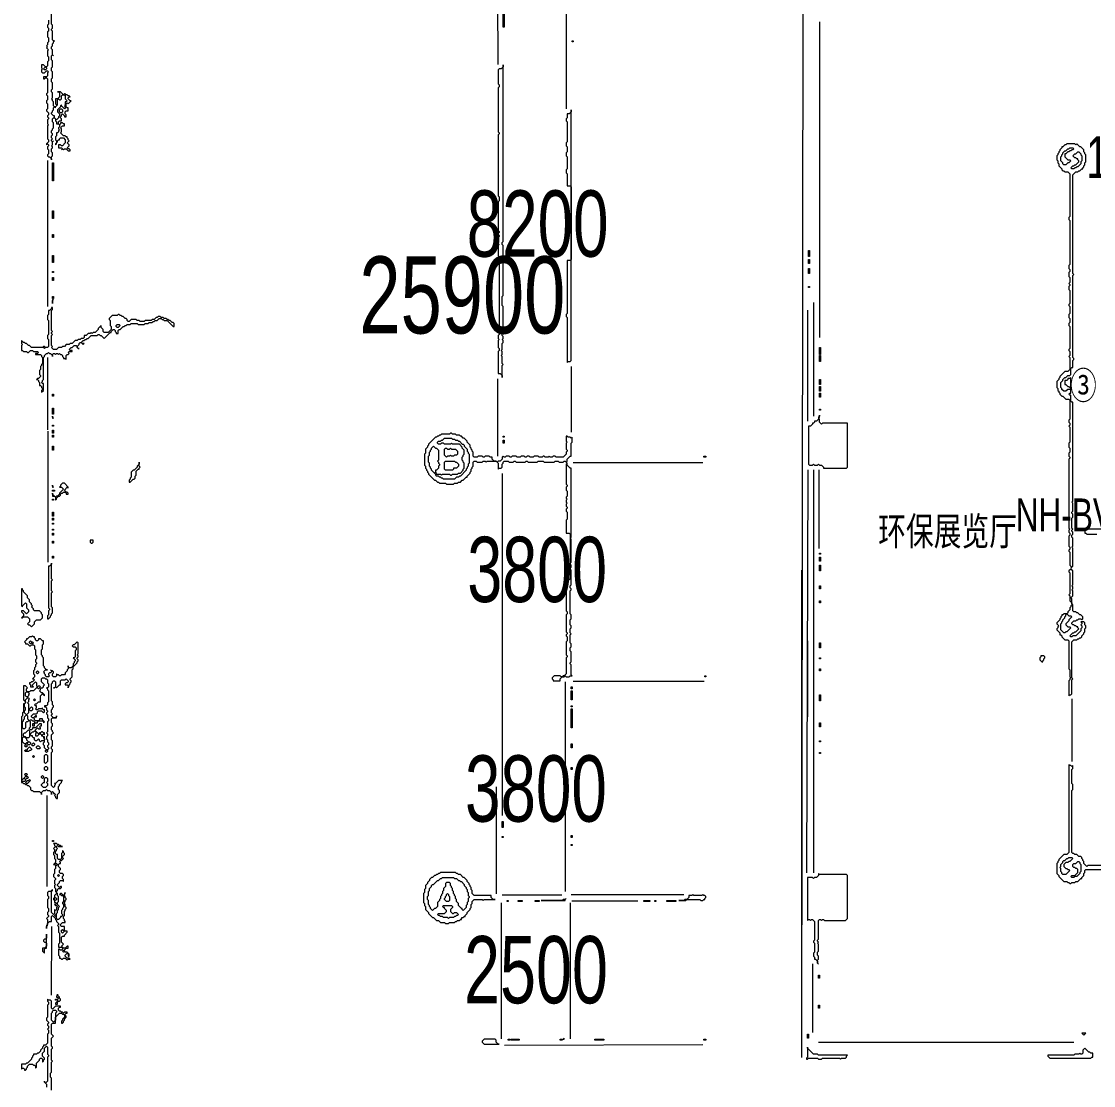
# Model space of a CAD drawing. Extents: x 25 to 4929, y 26 to 3478.
# Drawn here: x 25 to 1100, y 1080 to 2147 of the extents above; entities that cross this region are included whole.
import ezdxf

# ---------------------------------------------------------------- set-up
doc = ezdxf.new("R2010")
doc.units = 0
for name, color, linetype, lineweight in [('OCR_TEXT', 6, 'Continuous', 0), ('TRACE_CURVE', 6, 'Continuous', 0), ('TRACE_STRAIGHT', 5, 'Continuous', 0), ('TRACE_TEXT_SYMBOL', 6, 'Continuous', 0)]:
    doc.layers.add(name, color=color, linetype=linetype, lineweight=lineweight)
doc.styles.add('wqy-unicode', font='wqy-unicode.lff')

msp = doc.modelspace()

# ---------------------------------------------------------------- linework, layer by layer
at = {"layer": 'TRACE_CURVE', "color": 6}
for points in [[(55, 2138), (55, 2139), (56, 2140), (56, 2143), (55, 2144), (55, 2161)], [(52, 2148), (52, 2144), (51, 2143), (51, 2141), (52, 2140), (52, 2137), (51, 2136), (51, 2131), (52, 2130), (52, 2126), (51, 2125), (51, 2123), (50, 2122), (51, 2121), (50, 2120), (52, 2118), (51, 2117), (51, 2112)], [(70, 2064), (71, 2065), (72, 2064), (75, 2067), (74, 2067), (72, 2069), (72, 2070), (73, 2071), (74, 2071), (73, 2072), (72, 2072), (71, 2073), (70, 2073), (69, 2074), (68, 2074), (67, 2073), (64, 2076), (61, 2076), (62, 2076), (63, 2075), (63, 2071), (61, 2069), (59, 2069), (59, 2064), (60, 2063), (60, 2062), (59, 2061), (58, 2061), (57, 2062), (57, 2066), (56, 2067), (56, 2068), (55, 2069), (56, 2070), (56, 2075), (55, 2076), (55, 2078), (56, 2079), (56, 2085), (55, 2086), (55, 2089), (56, 2090), (56, 2096), (55, 2097), (55, 2100), (56, 2101), (56, 2107), (55, 2108), (55, 2112), (56, 2113), (57, 2112), (56, 2113), (56, 2118), (55, 2119), (55, 2121), (56, 2122), (56, 2124), (57, 2125), (57, 2126), (58, 2127), (57, 2127), (56, 2128), (56, 2137), (55, 2138)], [(51, 2112), (52, 2111), (52, 2107), (51, 2106), (51, 2102), (50, 2101), (49, 2101), (47, 2103), (45, 2103), (45, 2100), (46, 2099), (45, 2098), (45, 2096), (46, 2095), (48, 2095), (50, 2097), (51, 2097), (52, 2096), (51, 2095), (51, 2092), (50, 2091), (47, 2091), (47, 2089), (48, 2089), (49, 2090), (50, 2090), (51, 2089), (51, 2075), (50, 2074), (50, 2073), (51, 2072), (51, 2068), (50, 2067), (50, 2065), (51, 2064), (51, 2059), (50, 2058), (50, 2057), (52, 2055), (52, 2053), (51, 2052), (51, 2051), (52, 2050), (52, 2049), (51, 2048), (51, 2044), (52, 2043), (51, 2042), (51, 2029), (52, 2028), (52, 2026), (50, 2024), (50, 2023), (51, 2024), (52, 2023), (52, 2022), (51, 2021), (51, 2019), (52, 2018), (52, 2014), (51, 2013), (51, 2012), (52, 2011), (53, 2011)], [(508, 2103), (508, 2101), (506, 2099), (504, 2099), (503, 2098), (503, 2084), (504, 2083), (504, 2081), (503, 2080), (503, 2036), (504, 2035), (504, 2034), (503, 2033), (503, 1972), (504, 1971), (504, 1967), (503, 1966), (503, 1937), (504, 1936), (504, 1935), (503, 1934), (503, 1933), (504, 1932), (504, 1931), (503, 1930), (503, 1924), (504, 1923), (503, 1922), (503, 1912), (504, 1911), (504, 1833), (503, 1832), (503, 1829), (504, 1828), (503, 1827), (503, 1820), (504, 1819), (504, 1817), (503, 1816), (503, 1794), (505, 1794), (507, 1792), (507, 1790), (507, 1802), (508, 1803), (507, 1804), (507, 1811), (506, 1812), (507, 1813), (507, 1816), (506, 1817), (507, 1818), (507, 1824), (508, 1825), (508, 1827), (507, 1828), (508, 1829), (508, 1831), (507, 1832), (507, 1834), (508, 1835), (508, 1861), (507, 1862), (507, 1871)], [(507, 1871), (508, 1872), (508, 1922), (507, 1923), (507, 1925), (508, 1926), (508, 2103)], [(69, 2025), (66, 2022), (65, 2022), (64, 2023), (62, 2023), (62, 2020), (65, 2020), (66, 2019), (65, 2018), (66, 2019), (67, 2018), (68, 2019), (70, 2019), (72, 2017), (74, 2017), (74, 2018), (73, 2019), (72, 2019), (71, 2020), (73, 2022), (73, 2023), (71, 2025), (73, 2027), (72, 2028), (72, 2029), (71, 2030), (71, 2031), (70, 2031), (69, 2032), (67, 2032), (64, 2035), (65, 2036), (65, 2039), (64, 2040), (66, 2042), (68, 2042), (68, 2044), (67, 2044), (66, 2045), (64, 2045), (64, 2044), (63, 2043), (62, 2044), (62, 2046), (63, 2047), (65, 2047), (65, 2049), (64, 2050), (64, 2051), (65, 2052), (65, 2053), (66, 2054), (68, 2052), (68, 2051), (70, 2051), (70, 2053), (69, 2054), (69, 2056), (70, 2057), (72, 2057), (72, 2060), (71, 2060), (70, 2061), (70, 2064)], [(53, 2011), (55, 2009), (55, 2008), (55, 2011), (56, 2012), (56, 2015), (55, 2016), (55, 2019), (56, 2020), (56, 2021), (55, 2022), (56, 2023), (56, 2026), (57, 2027), (56, 2026), (55, 2027), (55, 2028), (56, 2029), (55, 2030), (55, 2032), (56, 2033), (56, 2034), (55, 2035), (55, 2037), (56, 2038), (56, 2039), (57, 2040), (57, 2045), (56, 2046), (56, 2049), (57, 2050), (58, 2050), (59, 2049), (59, 2047), (60, 2046), (60, 2044), (62, 2044), (63, 2043), (63, 2041), (62, 2040), (62, 2039), (63, 2038), (62, 2037), (62, 2036), (61, 2035), (60, 2035), (60, 2032), (59, 2031), (59, 2028), (60, 2027), (60, 2025), (59, 2024), (59, 2023), (60, 2024), (60, 2025), (61, 2026), (61, 2027), (62, 2028), (63, 2028), (63, 2029), (64, 2030), (67, 2030), (69, 2028), (69, 2025)], [(1073, 2024), (1072, 2023), (1071, 2023), (1069, 2021), (1068, 2021), (1068, 2020), (1066, 2018), (1066, 2017), (1065, 2016), (1065, 2015), (1064, 2014), (1064, 2013), (1063, 2012), (1063, 2008), (1064, 2007), (1064, 2005), (1065, 2004), (1065, 2002), (1068, 1999), (1068, 1998), (1069, 1997), (1070, 1997), (1071, 1996), (1074, 1996), (1076, 1994), (1076, 1951), (1075, 1950), (1075, 1948), (1076, 1947), (1076, 1903), (1075, 1902), (1075, 1899), (1076, 1898), (1076, 1896), (1075, 1895), (1075, 1891), (1076, 1890), (1076, 1885), (1075, 1884), (1076, 1883), (1076, 1882), (1075, 1881), (1075, 1878), (1076, 1877), (1076, 1864), (1075, 1863), (1075, 1862), (1076, 1861), (1076, 1854), (1075, 1853), (1075, 1850), (1076, 1849), (1076, 1845), (1075, 1844), (1075, 1842), (1076, 1841), (1076, 1819), (1075, 1818), (1075, 1817), (1076, 1816), (1076, 1812), (1075, 1811), (1076, 1810), (1076, 1798)], [(1089, 1999), (1089, 2000), (1090, 2001), (1090, 2002), (1091, 2003), (1091, 2005), (1092, 2006), (1092, 2013), (1091, 2014), (1091, 2015), (1090, 2016), (1090, 2018), (1087, 2021), (1086, 2021), (1083, 2024), (1082, 2023), (1081, 2024), (1073, 2024)], [(1078, 1636), (1078, 1637), (1079, 1638), (1078, 1639), (1078, 1649), (1079, 1650), (1079, 1653), (1078, 1654), (1078, 1655), (1079, 1656), (1079, 1664), (1078, 1665), (1079, 1666), (1079, 1765), (1078, 1765), (1077, 1766), (1077, 1772), (1076, 1772), (1075, 1773), (1076, 1774), (1077, 1774), (1077, 1790), (1076, 1789), (1074, 1789), (1074, 1788), (1073, 1787), (1071, 1787), (1071, 1783), (1072, 1783), (1074, 1781), (1075, 1781), (1077, 1779), (1076, 1778), (1074, 1778), (1072, 1776), (1070, 1776), (1068, 1778), (1068, 1779), (1067, 1780), (1067, 1785), (1069, 1787), (1069, 1788), (1071, 1790), (1072, 1790), (1074, 1792), (1076, 1792), (1077, 1793), (1077, 1799), (1078, 1800), (1079, 1800), (1079, 1807), (1080, 1808), (1080, 1809), (1079, 1810), (1079, 1892), (1080, 1893), (1079, 1894), (1079, 1993), (1082, 1996), (1084, 1996), (1085, 1997), (1086, 1997), (1088, 1999), (1089, 1999)], [(1076, 1798), (1074, 1796), (1071, 1796), (1066, 1791), (1066, 1790), (1065, 1789), (1065, 1788), (1063, 1786), (1063, 1780), (1064, 1779), (1064, 1777), (1065, 1776), (1065, 1775), (1066, 1774), (1066, 1773), (1068, 1771), (1069, 1771), (1072, 1768), (1075, 1768), (1076, 1767), (1076, 1748), (1075, 1747), (1075, 1745), (1076, 1744), (1076, 1742), (1075, 1741), (1076, 1740), (1076, 1725), (1075, 1724), (1075, 1720), (1076, 1719), (1076, 1715), (1075, 1714), (1075, 1711), (1076, 1710), (1076, 1709), (1075, 1708), (1075, 1639), (1076, 1638), (1075, 1637), (1075, 1635), (1076, 1634), (1076, 1632), (1075, 1631), (1075, 1621), (1076, 1620), (1076, 1618), (1075, 1617), (1075, 1616), (1076, 1615), (1076, 1602), (1077, 1601), (1077, 1600), (1078, 1600), (1079, 1601), (1079, 1619), (1078, 1620), (1079, 1621), (1079, 1629), (1078, 1630), (1078, 1632), (1079, 1633), (1079, 1635), (1078, 1636)], [(455, 1734), (454, 1733), (446, 1733), (445, 1732), (444, 1732), (443, 1731), (442, 1731), (441, 1730), (440, 1730), (433, 1723), (433, 1722), (432, 1721), (432, 1720), (430, 1718), (430, 1714), (429, 1713), (429, 1702), (430, 1701), (430, 1699), (431, 1698), (431, 1697), (432, 1696), (432, 1695), (433, 1694), (433, 1693), (439, 1687), (440, 1687), (442, 1685), (443, 1685), (444, 1684), (450, 1684), (451, 1683), (458, 1683), (459, 1684), (462, 1684), (463, 1685), (465, 1685), (467, 1687), (468, 1687), (471, 1690), (472, 1690), (472, 1691), (475, 1694), (475, 1695), (476, 1696), (476, 1698), (477, 1699), (477, 1700), (478, 1701), (478, 1705), (479, 1706), (481, 1706), (482, 1705), (487, 1705), (488, 1706), (490, 1706), (491, 1705), (492, 1706), (501, 1706), (503, 1704), (503, 1698), (504, 1699), (506, 1699), (507, 1700)], [(508, 1711), (507, 1710), (507, 1708), (505, 1706), (503, 1706), (502, 1705), (501, 1706), (499, 1706), (497, 1708), (497, 1710), (495, 1710), (494, 1711), (490, 1711), (489, 1710), (488, 1710), (487, 1711), (483, 1711), (482, 1710), (479, 1710), (478, 1711), (478, 1715), (477, 1716), (477, 1717), (476, 1718), (476, 1719), (475, 1720), (475, 1722), (472, 1725), (472, 1726), (469, 1729), (468, 1729), (466, 1731), (465, 1731), (464, 1732), (461, 1732), (460, 1733), (457, 1733), (456, 1734), (455, 1734)], [(575, 1604), (576, 1605), (576, 1628), (575, 1629), (576, 1630), (576, 1699), (575, 1699), (572, 1702), (572, 1704), (571, 1705), (572, 1706), (572, 1708), (575, 1711), (576, 1711), (576, 1724), (577, 1725), (577, 1730), (576, 1729), (575, 1730), (573, 1730), (572, 1731), (571, 1731), (571, 1726), (572, 1725), (571, 1724), (571, 1718), (572, 1717), (572, 1716), (571, 1715), (571, 1713), (568, 1710), (561, 1710), (560, 1711), (558, 1711), (557, 1710), (555, 1710), (554, 1711), (553, 1710), (550, 1710), (549, 1711), (548, 1711), (547, 1710), (544, 1710), (543, 1711), (539, 1711), (538, 1710), (535, 1710), (534, 1711), (532, 1711), (531, 1710), (530, 1710), (529, 1711), (526, 1711), (525, 1710), (522, 1710), (521, 1711), (517, 1711), (516, 1710), (515, 1710), (514, 1711), (511, 1711), (510, 1710), (509, 1710), (508, 1711)], [(449, 1729), (456, 1729), (457, 1728), (459, 1728), (460, 1727), (462, 1727), (463, 1726), (464, 1726), (467, 1723), (468, 1723), (469, 1722), (469, 1721), (472, 1718), (472, 1716), (473, 1715), (473, 1714), (474, 1713), (474, 1704), (473, 1703), (473, 1701), (472, 1700), (472, 1699), (471, 1698), (471, 1697), (465, 1691), (464, 1691), (463, 1690), (461, 1690), (459, 1688), (448, 1688), (447, 1689), (446, 1689), (445, 1690), (444, 1690), (443, 1691), (441, 1691), (440, 1692), (441, 1693), (445, 1693), (446, 1692), (447, 1693), (454, 1693), (455, 1692), (456, 1692), (457, 1693), (462, 1693), (463, 1694), (465, 1694), (468, 1697), (468, 1698), (469, 1699), (469, 1704), (468, 1705), (468, 1706), (467, 1707), (467, 1710), (468, 1711), (468, 1712), (469, 1713), (469, 1717), (467, 1719), (467, 1720), (464, 1723), (457, 1723)], [(457, 1723), (456, 1724), (455, 1723), (449, 1723), (448, 1724), (446, 1724), (445, 1723), (443, 1723), (442, 1724), (442, 1725), (443, 1726), (445, 1726), (446, 1727), (447, 1727), (449, 1729)], [(507, 1700), (507, 1703), (508, 1704), (508, 1705), (509, 1706), (513, 1706), (514, 1705), (518, 1705), (519, 1706), (520, 1706), (521, 1705), (530, 1705), (531, 1706), (532, 1706), (533, 1705), (542, 1705), (543, 1706), (548, 1706), (549, 1705), (559, 1705), (560, 1706), (563, 1706), (564, 1705), (568, 1705), (569, 1706), (570, 1706), (572, 1704), (571, 1703), (571, 1683), (572, 1682), (572, 1681), (571, 1680), (571, 1677), (572, 1676), (572, 1671), (571, 1670), (571, 1669), (572, 1668), (571, 1667), (571, 1665), (572, 1664), (571, 1663), (571, 1661), (572, 1660), (572, 1659), (571, 1658), (571, 1656), (572, 1655), (572, 1648), (571, 1647), (571, 1634), (574, 1634), (575, 1633), (575, 1588), (574, 1587), (571, 1587), (571, 1556), (572, 1555), (572, 1553), (571, 1552), (571, 1535), (572, 1534), (572, 1533), (571, 1532)], [(571, 1532), (571, 1531), (572, 1530), (572, 1526), (571, 1525), (571, 1512), (572, 1511), (572, 1510), (571, 1509), (571, 1493), (569, 1491), (568, 1491), (567, 1490), (566, 1490), (565, 1491), (559, 1491), (557, 1489), (557, 1488), (558, 1487), (558, 1486), (565, 1486), (565, 1488), (567, 1490), (569, 1490), (570, 1491), (571, 1490), (574, 1490), (575, 1491), (577, 1491), (576, 1492), (576, 1502), (575, 1503), (575, 1504), (576, 1505), (576, 1515), (575, 1516), (575, 1519), (576, 1520), (576, 1523), (575, 1524), (575, 1532), (576, 1533), (575, 1534), (575, 1538), (576, 1539), (576, 1541), (575, 1542), (575, 1547), (576, 1548), (576, 1552), (575, 1553), (575, 1576), (576, 1577), (576, 1578), (575, 1579), (575, 1581), (576, 1582), (576, 1597), (575, 1598), (575, 1599), (576, 1600), (576, 1602), (575, 1603), (575, 1604)], [(36, 1531), (35, 1530), (33, 1530), (31, 1528), (30, 1528), (30, 1527), (28, 1525), (29, 1524), (29, 1523), (31, 1523), (33, 1521), (34, 1521), (35, 1522), (37, 1522), (38, 1521), (38, 1518), (39, 1517), (39, 1512), (40, 1511), (40, 1508), (39, 1507), (39, 1505), (40, 1504), (40, 1503), (39, 1502), (39, 1500), (38, 1499), (38, 1497), (37, 1496), (37, 1493), (38, 1492), (38, 1490), (36, 1488), (37, 1488), (38, 1487), (36, 1485), (35, 1485), (34, 1484), (33, 1484), (33, 1483), (34, 1482), (34, 1480), (37, 1480), (36, 1481), (36, 1482), (39, 1485), (40, 1484), (40, 1481), (41, 1480), (37, 1476), (34, 1476), (33, 1475), (31, 1475), (30, 1476), (30, 1478), (31, 1479), (29, 1481), (27, 1481), (27, 1467), (29, 1465), (29, 1464), (28, 1463), (27, 1463), (27, 1455)], [(55, 1495), (54, 1494), (53, 1494), (52, 1493), (52, 1492), (53, 1491), (52, 1490), (50, 1490), (49, 1491), (49, 1492), (48, 1493), (48, 1494), (47, 1495), (49, 1497), (51, 1497), (50, 1497), (48, 1499), (48, 1500), (47, 1501), (47, 1509), (46, 1510), (46, 1511), (45, 1512), (45, 1517), (46, 1518), (46, 1522), (47, 1523), (47, 1526), (46, 1526), (44, 1528), (42, 1528), (42, 1527), (41, 1526), (40, 1526), (39, 1527), (39, 1528), (38, 1529), (38, 1530), (37, 1530), (36, 1531)], [(75, 1486), (74, 1487), (74, 1488), (76, 1490), (76, 1497), (77, 1498), (77, 1500), (81, 1504), (81, 1505), (82, 1506), (82, 1507), (81, 1508), (81, 1509), (82, 1510), (82, 1511), (81, 1512), (82, 1513), (82, 1524), (81, 1525), (78, 1522), (77, 1522), (76, 1521), (77, 1520), (79, 1520), (80, 1519), (80, 1517), (79, 1516), (79, 1510), (78, 1509), (77, 1509), (79, 1507), (79, 1506), (78, 1505), (78, 1504), (77, 1503), (77, 1501), (75, 1499), (73, 1499), (72, 1500), (72, 1501), (72, 1498), (71, 1497), (71, 1496), (69, 1494), (69, 1493), (68, 1492), (65, 1492), (64, 1491), (63, 1491), (62, 1492), (61, 1492), (60, 1493), (60, 1491), (59, 1490), (57, 1490), (56, 1491), (56, 1493), (57, 1494), (57, 1495), (56, 1496), (55, 1496), (54, 1497), (55, 1496), (55, 1495)], [(41, 1455), (42, 1456), (45, 1456), (47, 1454), (48, 1455), (48, 1457), (47, 1457), (46, 1458), (46, 1459), (45, 1458), (42, 1458), (41, 1457), (40, 1457), (39, 1458), (40, 1459), (40, 1461), (39, 1461), (38, 1462), (39, 1463), (40, 1463), (42, 1465), (44, 1465), (44, 1471), (46, 1473), (48, 1471), (48, 1472), (46, 1474), (45, 1474), (43, 1476), (44, 1477), (44, 1478), (45, 1479), (46, 1479), (47, 1480), (47, 1481), (48, 1482), (45, 1485), (45, 1488)], [(45, 1488), (46, 1489), (48, 1489), (49, 1488), (50, 1488), (51, 1487), (51, 1484), (52, 1483), (52, 1480), (51, 1479), (50, 1479), (51, 1478), (51, 1477), (52, 1476), (52, 1465), (51, 1464), (51, 1462), (50, 1461), (48, 1461), (48, 1460), (49, 1460), (50, 1459), (50, 1457), (51, 1456), (51, 1455), (50, 1454), (50, 1453), (51, 1452), (51, 1449), (52, 1448), (52, 1446), (51, 1445), (51, 1435), (50, 1434), (51, 1433), (51, 1431), (50, 1430), (50, 1428), (51, 1427), (51, 1425), (52, 1424), (52, 1422), (51, 1421), (51, 1420), (52, 1419), (52, 1418), (51, 1417), (50, 1417), (48, 1419), (48, 1421), (47, 1422), (47, 1424), (48, 1425), (48, 1430), (47, 1430), (46, 1431), (46, 1432), (47, 1433), (48, 1432), (48, 1434), (47, 1434), (46, 1435), (45, 1435), (44, 1434)], [(56, 1426), (55, 1427), (55, 1432), (57, 1434), (56, 1435), (56, 1436), (55, 1437), (55, 1440), (56, 1441), (56, 1443), (55, 1444), (55, 1448), (56, 1449), (60, 1449), (60, 1451), (60, 1450), (59, 1449), (57, 1449), (55, 1451), (55, 1452), (56, 1453), (55, 1454), (55, 1457), (56, 1458), (56, 1459), (57, 1460), (57, 1461), (56, 1462), (56, 1465), (55, 1466), (55, 1483), (56, 1484), (56, 1485), (57, 1486), (58, 1486), (59, 1485), (59, 1480), (58, 1479), (57, 1479), (58, 1479), (59, 1480), (60, 1479), (63, 1482), (64, 1482), (64, 1486), (65, 1487), (69, 1487), (70, 1488), (72, 1486), (72, 1485), (71, 1484), (70, 1484), (69, 1483), (69, 1482), (71, 1482), (72, 1481), (72, 1479), (72, 1480), (73, 1481), (73, 1482), (74, 1483), (74, 1484), (75, 1485), (75, 1486)], [(27, 1455), (26, 1454), (26, 1451), (25, 1450), (25, 1384), (26, 1384), (27, 1383), (28, 1383), (29, 1382), (30, 1382), (31, 1381), (32, 1381), (34, 1379), (34, 1377), (35, 1376), (36, 1376), (37, 1375), (43, 1375), (45, 1373), (45, 1372), (45, 1374), (47, 1376), (49, 1376), (50, 1377), (51, 1376), (53, 1376), (55, 1374), (55, 1372), (55, 1374), (56, 1375), (57, 1374), (57, 1373), (58, 1373), (59, 1372), (58, 1371), (59, 1370), (59, 1369), (60, 1368), (61, 1368), (61, 1372), (63, 1374), (63, 1376), (62, 1377), (62, 1380), (63, 1381), (63, 1382), (65, 1384), (65, 1385), (66, 1386), (62, 1386), (59, 1383), (58, 1383), (59, 1382), (58, 1381), (58, 1380), (57, 1379), (55, 1381), (55, 1414), (56, 1415), (56, 1417), (55, 1418), (55, 1420), (56, 1421), (56, 1426)], [(44, 1434), (43, 1434), (42, 1433), (39, 1436), (39, 1437), (41, 1439), (42, 1438), (44, 1438), (44, 1439), (43, 1440), (44, 1441), (45, 1441), (45, 1443), (43, 1443), (39, 1439), (36, 1439), (36, 1438), (35, 1437), (34, 1437), (33, 1438), (33, 1439), (34, 1440), (34, 1445), (33, 1446), (34, 1447), (35, 1447), (36, 1446), (37, 1446), (38, 1445), (38, 1444), (37, 1443), (36, 1443), (36, 1441), (38, 1441), (38, 1443), (39, 1444), (41, 1444), (41, 1445), (42, 1446), (46, 1446), (47, 1445), (47, 1444), (48, 1445), (46, 1447), (46, 1448), (43, 1448), (43, 1447), (42, 1446), (39, 1446), (38, 1447), (38, 1448), (37, 1449), (38, 1450), (40, 1450), (40, 1451), (39, 1451), (37, 1449), (36, 1449), (35, 1450), (35, 1451), (37, 1453), (40, 1453), (41, 1454), (41, 1455)], [(1075, 1402), (1075, 1314), (1073, 1312), (1070, 1312), (1065, 1307), (1065, 1306), (1064, 1305), (1064, 1304), (1063, 1303), (1063, 1293), (1065, 1291), (1065, 1290), (1070, 1285), (1073, 1285), (1074, 1284), (1075, 1284), (1076, 1283), (1077, 1283), (1078, 1284), (1081, 1284), (1082, 1285), (1084, 1285), (1087, 1288), (1088, 1288), (1088, 1289), (1090, 1291), (1090, 1293), (1091, 1294), (1091, 1296), (1092, 1297), (1117, 1297)], [(1122, 1301), (1094, 1301), (1093, 1300), (1090, 1303), (1090, 1305), (1089, 1306), (1089, 1307), (1088, 1308), (1088, 1309), (1087, 1310), (1085, 1310), (1083, 1312), (1081, 1312), (1080, 1313), (1079, 1313), (1078, 1314), (1078, 1376), (1079, 1377), (1079, 1382), (1078, 1383), (1078, 1397), (1079, 1398), (1079, 1401), (1078, 1400), (1077, 1401), (1076, 1401), (1075, 1402)]]:
    msp.add_lwpolyline(points, dxfattribs=at)
for points in [[(49, 2101), (50, 2100), (50, 2099), (49, 2098), (48, 2098), (47, 2099)], [(65, 2072), (66, 2073), (68, 2073), (69, 2072), (69, 2069), (71, 2067), (70, 2066), (69, 2066), (69, 2063), (68, 2062), (69, 2061), (69, 2060), (68, 2059), (65, 2062), (65, 2063), (64, 2062), (64, 2061), (61, 2058), (61, 2056), (63, 2054), (63, 2052), (62, 2051), (62, 2050), (60, 2048), (58, 2050), (58, 2052), (57, 2052), (55, 2054), (55, 2055), (56, 2056), (56, 2057), (57, 2058), (57, 2060), (58, 2061), (59, 2060), (59, 2061), (61, 2063), (61, 2068), (62, 2069), (63, 2068), (64, 2068), (65, 2069)], [(63, 2058), (64, 2059), (65, 2059), (66, 2058), (66, 2056), (65, 2055), (64, 2055), (63, 2056)], [(576, 2058), (576, 2056), (574, 2054), (572, 2054), (572, 2050), (571, 2049), (571, 2047), (572, 2046), (572, 2026), (571, 2025), (571, 2022), (572, 2021), (572, 2016), (571, 2015), (571, 2012), (572, 2011), (572, 1999), (571, 1998), (571, 1995), (572, 1994), (572, 1982), (575, 1982), (576, 1981), (576, 1908), (575, 1907), (572, 1907), (572, 1854), (571, 1853), (571, 1851), (572, 1850), (572, 1805), (573, 1806), (575, 1806), (576, 1807)], [(1075, 2019), (1076, 2020), (1079, 2020), (1080, 2019), (1079, 2018), (1078, 2018), (1077, 2017), (1076, 2017), (1075, 2016), (1074, 2016), (1072, 2014), (1071, 2014), (1071, 2011), (1074, 2008), (1076, 2008), (1077, 2007), (1075, 2005), (1074, 2005), (1072, 2003), (1070, 2003), (1069, 2004), (1069, 2005), (1067, 2007), (1067, 2011), (1068, 2012), (1068, 2013), (1069, 2014), (1069, 2015), (1071, 2017), (1072, 2017), (1074, 2019)], [(1084, 2016), (1085, 2016), (1087, 2014), (1087, 2013), (1088, 2012), (1088, 2007), (1087, 2006), (1087, 2004), (1084, 2001), (1083, 2001), (1082, 2000), (1081, 2000), (1080, 1999), (1078, 1999), (1077, 2000), (1079, 2002), (1080, 2002), (1081, 2003), (1082, 2003), (1085, 2006), (1085, 2007), (1084, 2008), (1084, 2009), (1083, 2009), (1082, 2010), (1081, 2010), (1079, 2012), (1081, 2014), (1082, 2014)], [(438, 1721), (440, 1719), (441, 1719), (443, 1717), (443, 1707), (442, 1706), (443, 1705), (443, 1704), (444, 1703), (444, 1702), (443, 1701), (443, 1699), (441, 1697), (440, 1697), (440, 1695), (439, 1694), (436, 1697), (436, 1698), (435, 1699), (435, 1700), (434, 1701), (434, 1704), (433, 1705), (433, 1711), (434, 1712), (434, 1715), (435, 1716), (435, 1717), (436, 1718), (436, 1719)], [(449, 1718), (450, 1719), (451, 1719), (452, 1718), (454, 1718), (455, 1719), (456, 1718), (460, 1718), (462, 1716), (462, 1713), (461, 1712), (459, 1712), (458, 1711), (456, 1711), (455, 1712), (454, 1711), (452, 1711), (451, 1710), (449, 1712)], [(449, 1705), (450, 1706), (459, 1706), (460, 1705), (461, 1705), (463, 1703), (463, 1701), (461, 1699), (458, 1699), (458, 1698), (457, 1697), (450, 1697), (449, 1698)], [(439, 1694), (440, 1695), (441, 1694), (440, 1693)], [(33, 1525), (34, 1526), (35, 1525), (35, 1524), (34, 1523), (33, 1524)], [(35, 1524), (36, 1525), (37, 1524), (36, 1523)], [(40, 1495), (41, 1496), (42, 1495), (42, 1494), (41, 1493), (40, 1494)], [(29, 1474), (30, 1475), (31, 1475), (33, 1473), (32, 1472), (32, 1471), (31, 1470), (30, 1470), (29, 1471)], [(41, 1480), (42, 1481), (43, 1481), (44, 1480), (42, 1478), (41, 1479)], [(31, 1469), (32, 1469), (33, 1468), (32, 1467), (32, 1465), (31, 1464), (32, 1463), (32, 1454), (30, 1452), (28, 1454), (28, 1456), (29, 1457), (29, 1459), (28, 1460), (28, 1463), (29, 1464), (29, 1467)], [(37, 1467), (38, 1468), (39, 1467), (38, 1466)], [(30, 1452), (31, 1451), (31, 1448), (32, 1447), (32, 1446), (31, 1445), (30, 1445), (29, 1444), (29, 1439), (28, 1438), (27, 1438), (26, 1439), (26, 1445), (27, 1446), (27, 1447), (28, 1448), (28, 1450)], [(35, 1460), (36, 1459), (36, 1457), (35, 1456), (34, 1456), (33, 1457), (33, 1458)], [(26, 1429), (27, 1430), (28, 1430), (30, 1428), (30, 1427), (32, 1425), (31, 1424), (30, 1424), (29, 1423), (28, 1423), (26, 1425)], [(32, 1437), (33, 1436), (33, 1430), (32, 1429), (30, 1429), (29, 1430), (28, 1430), (27, 1431), (27, 1433), (28, 1434), (29, 1434)], [(37, 1435), (38, 1436), (40, 1434), (39, 1433), (39, 1431), (41, 1431), (43, 1433), (44, 1433), (45, 1432), (45, 1431), (46, 1431), (47, 1430), (47, 1429), (48, 1428), (48, 1427), (47, 1426), (45, 1426), (44, 1425), (43, 1426), (43, 1427), (42, 1428), (40, 1426), (39, 1426), (38, 1427), (38, 1429), (37, 1429), (36, 1430), (36, 1431), (35, 1431), (34, 1432), (34, 1433), (36, 1435)], [(28, 1421), (29, 1422), (30, 1422), (31, 1421), (30, 1420), (29, 1420)], [(33, 1420), (35, 1418), (35, 1417), (34, 1416), (33, 1416), (32, 1415), (29, 1415), (28, 1416), (29, 1417), (31, 1417), (31, 1418)], [(31, 1424), (32, 1425), (33, 1425), (34, 1424), (34, 1423), (33, 1422), (32, 1422), (31, 1423)], [(37, 1424), (38, 1423), (38, 1422), (37, 1421), (36, 1421), (35, 1422)], [(40, 1420), (41, 1421), (42, 1421), (44, 1419), (43, 1418), (41, 1418), (40, 1419)], [(36, 1410), (37, 1411), (38, 1410), (37, 1409)], [(48, 1411), (49, 1412), (50, 1412), (51, 1411), (51, 1405), (49, 1403), (48, 1404)], [(49, 1416), (50, 1417), (51, 1416), (51, 1415), (50, 1414), (49, 1415)], [(48, 1399), (49, 1400), (50, 1400), (51, 1399), (51, 1397), (50, 1396), (49, 1396), (48, 1397)], [(27, 1388), (28, 1388), (29, 1387), (29, 1386), (28, 1385), (26, 1385), (25, 1386)], [(28, 1392), (29, 1393), (30, 1393), (31, 1392), (30, 1391), (29, 1391)], [(28, 1389), (29, 1390), (31, 1390), (32, 1389), (31, 1388), (30, 1388), (29, 1387), (28, 1388)], [(32, 1386), (33, 1387), (34, 1386), (33, 1385)], [(45, 1390), (46, 1391), (47, 1390), (47, 1389), (46, 1388), (45, 1389)], [(48, 1388), (49, 1389), (50, 1389), (51, 1388), (51, 1385), (50, 1384), (51, 1383), (51, 1381), (49, 1379), (47, 1379), (45, 1381), (45, 1382), (47, 1384), (48, 1384)], [(31, 1386), (32, 1386), (33, 1385), (31, 1383), (30, 1383), (29, 1384)], [(1074, 1308), (1075, 1309), (1078, 1309), (1079, 1308), (1076, 1305), (1075, 1305), (1074, 1304), (1072, 1304), (1070, 1302), (1070, 1300), (1072, 1298), (1073, 1298), (1074, 1297), (1075, 1297), (1076, 1296), (1072, 1292), (1069, 1292), (1068, 1293), (1068, 1294), (1067, 1295), (1067, 1298), (1066, 1299), (1067, 1300), (1067, 1302), (1069, 1304), (1069, 1305), (1070, 1306), (1071, 1306), (1073, 1308)], [(1084, 1305), (1085, 1305), (1086, 1304), (1086, 1303), (1087, 1302), (1087, 1295), (1086, 1294), (1086, 1293), (1083, 1290), (1082, 1290), (1081, 1291), (1084, 1294), (1084, 1297), (1083, 1298), (1082, 1298), (1081, 1299), (1080, 1299), (1079, 1300), (1079, 1302), (1080, 1303), (1082, 1303)], [(1077, 1290), (1078, 1291), (1080, 1291), (1081, 1290), (1080, 1289), (1078, 1289)]]:
    msp.add_lwpolyline(points, close=True, dxfattribs=at)
at = {"layer": 'TRACE_STRAIGHT', "color": 5}
for p, q in [((807.2, 1108.6), (808.6, 2191.1)), ((502.4, 2178.6), (502.5, 2103.6)), ((571, 2180), (571, 2059)), ((825, 2146), (825, 2080)), ((825.4, 1829.9), (825.4, 2146.1)), ((51.3, 1861.1), (51.3, 2007.4)), ((819, 1865), (819, 1751)), ((813.3, 1746.1), (813.3, 1857.4)), ((51.3, 1737.4), (51.6, 1809.9)), ((576, 1801), (576, 1735)), ((502.4, 1788.6), (502.4, 1711.1)), ((51.4, 1736.1), (51.4, 1604.9)), ((578.1, 1704.7), (708.1, 1704.7)), ((507.3, 1351.1), (507.4, 1693.6)), ((812.4, 1293.6), (813.6, 1697.4)), ((819.4, 1293.6), (819.4, 1697.4)), ((824.4, 1697.4), (824.4, 1618.6)), ((807, 1597), (807, 1109)), ((813, 1526), (813, 1450)), ((570.4, 1274.9), (570.5, 1484.9)), ((578.1, 1485.6), (709.4, 1485.7)), ((1078, 1468), (1078, 1405)), ((501.4, 1272.4), (501.4, 1379.9)), ((50.4, 1371.1), (50.5, 1279.9)), ((506.9, 1271.6), (566.9, 1271.6)), ((576, 1272), (689, 1272)), ((506.4, 1127.4), (506.4, 1263.6)), ((575.4, 1127.4), (575.4, 1263.6)), ((576.9, 1265.6), (643.1, 1265.7)), ((55.3, 1171.1), (55.5, 1239.9)), ((818.3, 1133.6), (818.4, 1202.4)), ((509.4, 1120.8), (708.1, 1121.7)), ((824, 1124), (1080, 1124))]:
    msp.add_line(p, q, dxfattribs=at)
at = {"layer": 'TRACE_TEXT_SYMBOL', "color": 6}
for points in [[(508, 2175), (509, 2175), (509, 2141), (508, 2141)], [(577, 2127), (578, 2127), (578, 2126), (577, 2126)], [(56, 2005), (57, 2005), (57, 1987), (56, 1987)], [(56, 1957), (57, 1957), (57, 1949), (56, 1949)], [(56, 1933), (57, 1933), (57, 1930), (56, 1930)], [(814, 1917), (815, 1917), (815, 1911), (814, 1911)], [(56, 1912), (57, 1912), (57, 1905), (56, 1905)], [(814, 1908), (815, 1908), (815, 1904), (814, 1904)], [(56, 1896), (57, 1896), (57, 1895), (56, 1895)], [(814, 1899), (815, 1899), (815, 1894), (814, 1894)], [(56, 1890), (57, 1890), (57, 1887), (56, 1887)], [(814, 1881), (815, 1881), (815, 1880), (814, 1880)], [(56, 1871), (57, 1871), (57, 1869), (56, 1869)], [(56, 1868), (56, 1864), (56, 1867), (57, 1868)], [(120, 1842), (121, 1843), (123, 1843), (124, 1842), (122, 1840), (121, 1840), (120, 1841)], [(47, 1820), (48, 1821), (49, 1820), (48, 1819)], [(825, 1820), (826, 1820), (826, 1813), (825, 1813)], [(825, 1812), (826, 1812), (826, 1806), (825, 1806)], [(825, 1788), (826, 1788), (826, 1783), (825, 1783)], [(825, 1781), (826, 1781), (826, 1776), (825, 1776)], [(825, 1774), (826, 1774), (826, 1770), (825, 1770)], [(56, 1773), (57, 1773), (57, 1771), (56, 1771)], [(56, 1759), (57, 1759), (57, 1753), (56, 1753)], [(825, 1752), (825, 1751), (824, 1750), (824, 1748), (822, 1746), (820, 1746), (820, 1745), (819, 1744), (818, 1744), (818, 1743), (816, 1741), (814, 1741), (814, 1703), (815, 1702), (818, 1702), (819, 1703), (820, 1702), (823, 1702), (824, 1703), (825, 1702), (827, 1702), (829, 1700), (829, 1699), (852, 1699), (853, 1700), (853, 1744), (828, 1744), (827, 1743), (825, 1745), (825, 1748), (824, 1749), (825, 1750)], [(825, 1758), (826, 1758), (826, 1757), (825, 1757)], [(56, 1751), (56, 1749), (57, 1749), (56, 1750)], [(56, 1742), (57, 1742), (57, 1741), (56, 1741)], [(56, 1737), (57, 1737), (57, 1734), (56, 1734)], [(56, 1732), (57, 1732), (57, 1730), (56, 1730)], [(508, 1731), (509, 1731), (509, 1730), (508, 1730)], [(56, 1721), (57, 1721), (57, 1717), (56, 1717)], [(508, 1727), (509, 1727), (509, 1724), (508, 1724)], [(709, 1711), (711, 1711), (711, 1710), (709, 1710)], [(143, 1705), (143, 1703), (141, 1701), (141, 1700), (138, 1697), (137, 1697), (135, 1695), (135, 1690), (134, 1689), (134, 1688), (133, 1687), (133, 1685), (134, 1685), (137, 1688), (138, 1688), (139, 1689), (139, 1691), (140, 1692), (140, 1696), (142, 1698), (143, 1698), (143, 1699), (144, 1700), (143, 1701)], [(66, 1684), (64, 1682), (64, 1681), (63, 1680), (65, 1680), (67, 1678), (63, 1674), (63, 1673), (61, 1671), (60, 1671), (59, 1670), (56, 1673), (56, 1674), (56, 1671), (58, 1671), (59, 1670), (59, 1667), (60, 1668), (60, 1669), (62, 1671), (63, 1671), (64, 1672), (64, 1673), (65, 1674), (66, 1674), (67, 1675), (69, 1675), (70, 1674), (70, 1673), (72, 1673), (72, 1674), (71, 1675), (70, 1675), (68, 1677), (71, 1680), (72, 1679), (72, 1680), (68, 1684)], [(56, 1682), (56, 1680), (57, 1680), (56, 1681)], [(56, 1677), (58, 1677), (58, 1676), (56, 1676)], [(56, 1668), (57, 1668), (57, 1667), (56, 1667)], [(56, 1655), (57, 1655), (57, 1651), (56, 1651)], [(56, 1649), (57, 1649), (57, 1647), (56, 1647)], [(56, 1644), (57, 1644), (57, 1643), (56, 1643)], [(56, 1638), (57, 1638), (57, 1637), (56, 1637)], [(56, 1634), (57, 1634), (57, 1632), (56, 1632)], [(56, 1626), (57, 1626), (57, 1624), (56, 1624)], [(94, 1627), (94, 1625), (95, 1624), (96, 1624), (97, 1625), (97, 1627)], [(825, 1614), (826, 1614), (826, 1613), (825, 1613)], [(55, 1604), (55, 1603), (53, 1601), (52, 1601), (52, 1559), (53, 1558), (53, 1557), (52, 1556), (52, 1552), (51, 1551), (51, 1548), (52, 1548), (54, 1550), (54, 1551), (55, 1552), (55, 1553), (56, 1554), (56, 1559), (55, 1560), (55, 1574), (56, 1575), (55, 1576), (55, 1586), (56, 1587), (55, 1588)], [(56, 1611), (57, 1611), (57, 1609), (56, 1609)], [(825, 1610), (826, 1610), (826, 1606), (825, 1606)], [(825, 1602), (826, 1602), (826, 1596), (825, 1596)], [(825, 1581), (826, 1581), (826, 1578), (825, 1578)], [(25, 1578), (25, 1561), (26, 1560), (26, 1561), (29, 1564), (30, 1563), (30, 1559), (32, 1557), (32, 1555), (30, 1553), (27, 1556), (25, 1556), (25, 1555), (27, 1553), (27, 1551), (25, 1549), (26, 1549), (27, 1550), (31, 1550), (33, 1548), (33, 1545), (31, 1543), (32, 1542), (33, 1542), (35, 1540), (38, 1543), (38, 1545), (40, 1547), (44, 1547), (46, 1549), (46, 1552), (45, 1553), (45, 1554), (43, 1556), (38, 1556), (37, 1557), (37, 1558), (35, 1560), (36, 1561), (35, 1562), (35, 1563), (33, 1565), (33, 1567), (31, 1569), (31, 1571), (27, 1575), (27, 1576), (26, 1577), (26, 1578)], [(825, 1566), (826, 1566), (826, 1564), (825, 1564)], [(1072, 1552), (1073, 1553), (1075, 1551), (1077, 1551), (1078, 1550), (1075, 1547), (1075, 1546), (1072, 1543), (1072, 1542), (1074, 1540), (1076, 1540), (1077, 1539), (1073, 1535), (1072, 1535), (1071, 1534), (1070, 1534), (1067, 1537), (1067, 1543), (1068, 1544), (1068, 1545), (1069, 1546), (1069, 1547), (1071, 1549), (1071, 1550), (1072, 1551)], [(825, 1524), (826, 1524), (826, 1519), (825, 1519)], [(825, 1509), (826, 1509), (826, 1508), (825, 1508)], [(1047, 1511), (1047, 1510), (1046, 1509), (1046, 1507), (1048, 1505), (1049, 1505), (1049, 1506), (1050, 1507), (1050, 1508), (1051, 1509), (1051, 1510), (1050, 1511)], [(825, 1498), (826, 1498), (826, 1496), (825, 1496)], [(710, 1491), (711, 1491), (711, 1490), (710, 1490)], [(576, 1480), (577, 1480), (577, 1478), (576, 1478)], [(576, 1476), (577, 1476), (577, 1467), (576, 1467)], [(825, 1472), (826, 1472), (826, 1466), (825, 1466)], [(576, 1461), (577, 1461), (577, 1460), (576, 1460)], [(576, 1458), (577, 1458), (577, 1439), (576, 1439)], [(825, 1444), (826, 1444), (826, 1440), (825, 1440)], [(576, 1423), (577, 1423), (577, 1419), (576, 1419)], [(825, 1426), (826, 1426), (826, 1425), (825, 1425)], [(825, 1414), (826, 1414), (826, 1413), (825, 1413)], [(576, 1399), (577, 1399), (577, 1397), (576, 1397)], [(507, 1345), (508, 1345), (508, 1339), (507, 1339)], [(56, 1326), (57, 1326), (57, 1325), (56, 1325)], [(507, 1330), (508, 1330), (508, 1329), (507, 1329)], [(576, 1331), (577, 1331), (577, 1329), (576, 1329)], [(576, 1322), (577, 1322), (577, 1321), (576, 1321)], [(58, 1302), (59, 1303), (60, 1303), (61, 1302), (60, 1301), (59, 1301)], [(61, 1291), (62, 1292), (63, 1291), (62, 1290)], [(824, 1293), (824, 1291), (822, 1289), (820, 1289), (819, 1288), (818, 1289), (813, 1289), (813, 1246), (814, 1247), (815, 1247), (816, 1246), (817, 1247), (818, 1247), (820, 1245), (820, 1226), (819, 1225), (819, 1224), (820, 1223), (820, 1214), (819, 1213), (819, 1210), (820, 1209), (820, 1207), (821, 1207), (823, 1205), (823, 1203), (824, 1202), (823, 1203), (823, 1206), (824, 1207), (824, 1210), (823, 1211), (823, 1214), (824, 1215), (824, 1222), (823, 1223), (824, 1224), (823, 1225), (823, 1226), (824, 1227), (824, 1246), (825, 1247), (826, 1247), (827, 1246), (828, 1247), (829, 1247), (830, 1246), (851, 1246), (853, 1248), (853, 1291), (852, 1292), (825, 1292)], [(58, 1268), (59, 1269), (60, 1268), (60, 1267), (59, 1266), (58, 1267)], [(451, 1272), (452, 1273), (453, 1272), (453, 1271), (454, 1270), (454, 1266), (453, 1265), (451, 1265), (449, 1267), (449, 1268), (450, 1269), (450, 1270), (451, 1271)], [(698, 1272), (697, 1271), (694, 1271), (694, 1269), (692, 1267), (690, 1267), (689, 1266), (684, 1266), (691, 1266), (692, 1267), (705, 1267), (706, 1266), (708, 1266), (709, 1267), (710, 1267), (710, 1268), (711, 1269), (711, 1270), (710, 1271), (709, 1271), (708, 1272), (707, 1271), (699, 1271)], [(447, 1260), (448, 1261), (456, 1261), (457, 1260), (457, 1259), (455, 1257), (455, 1255), (457, 1253), (458, 1253), (459, 1254), (461, 1254), (463, 1252), (462, 1251), (461, 1251), (460, 1250), (459, 1250), (458, 1249), (454, 1249), (453, 1248), (452, 1249), (448, 1249), (447, 1250), (445, 1250), (444, 1251), (443, 1251), (442, 1252), (443, 1253), (449, 1253), (451, 1255), (451, 1256), (449, 1258), (449, 1259), (448, 1259)], [(512, 1266), (513, 1266), (513, 1265), (512, 1265)], [(523, 1266), (527, 1266), (527, 1265), (523, 1265)], [(540, 1266), (544, 1266), (544, 1265), (540, 1265)], [(571, 1268), (570, 1267), (568, 1267), (567, 1266), (546, 1266), (570, 1266), (570, 1267)], [(649, 1266), (655, 1266), (655, 1265), (649, 1265)], [(660, 1266), (661, 1266), (661, 1265), (660, 1265)], [(672, 1266), (681, 1266), (681, 1265), (672, 1265)], [(58, 1251), (59, 1252), (60, 1251), (59, 1250)], [(65, 1236), (66, 1237), (68, 1235), (66, 1233), (65, 1234)], [(50, 1232), (50, 1228), (49, 1227), (48, 1227), (47, 1226), (47, 1225), (48, 1224), (49, 1224), (50, 1223), (50, 1220), (48, 1218), (46, 1218), (46, 1215), (48, 1213), (48, 1217), (49, 1218), (50, 1218)], [(66, 1215), (67, 1216), (68, 1215), (67, 1214)], [(824, 1191), (825, 1191), (825, 1188), (824, 1188)], [(61, 1172), (61, 1171), (60, 1170), (60, 1169), (61, 1169), (62, 1168), (61, 1167), (61, 1165), (59, 1163), (59, 1162), (61, 1162), (61, 1164), (62, 1165), (63, 1165), (64, 1166), (64, 1167), (63, 1168), (63, 1169), (61, 1171)], [(59, 1167), (60, 1167), (60, 1166), (59, 1166)], [(824, 1161), (825, 1161), (825, 1158), (824, 1158)], [(56, 1155), (57, 1156), (59, 1156), (60, 1155), (60, 1154), (59, 1153), (59, 1146), (57, 1144), (55, 1146), (55, 1153), (56, 1154)], [(813, 1132), (814, 1132), (814, 1128), (813, 1128)], [(1088, 1133), (1090, 1131), (1092, 1133)], [(489, 1127), (487, 1125), (487, 1124), (489, 1122), (504, 1122), (503, 1122), (501, 1124), (501, 1126), (500, 1127)], [(513, 1127), (515, 1127), (515, 1126), (513, 1126)], [(516, 1127), (524, 1127), (524, 1126), (516, 1126)], [(565, 1127), (567, 1127), (567, 1126), (565, 1126)], [(569, 1128), (568, 1127), (569, 1127)], [(600, 1127), (609, 1127), (609, 1126), (600, 1126)], [(709, 1127), (711, 1127), (711, 1126), (709, 1126)], [(813, 1119), (813, 1109), (812, 1108), (812, 1107), (813, 1107), (814, 1108), (823, 1108), (824, 1107), (827, 1107), (828, 1108), (845, 1108), (846, 1107), (847, 1108), (851, 1108), (852, 1109), (852, 1110), (853, 1111), (824, 1111), (823, 1112), (819, 1112), (813, 1118)], [(1091, 1118), (1089, 1116), (1089, 1113), (1088, 1112), (1087, 1112), (1086, 1113), (1085, 1112), (1081, 1112), (1080, 1111), (1054, 1111), (1054, 1110), (1056, 1108), (1097, 1108), (1098, 1109), (1099, 1109), (1099, 1113), (1097, 1113), (1096, 1114), (1095, 1114)]]:
    msp.add_lwpolyline(points, close=True, dxfattribs=at)
for points in [[(55, 1860), (55, 1859), (53, 1857), (52, 1857), (52, 1853), (51, 1852), (51, 1848), (52, 1847), (52, 1833), (51, 1832), (51, 1829), (52, 1828), (52, 1821), (51, 1820), (49, 1820), (48, 1821), (47, 1821), (46, 1820), (35, 1820), (33, 1822), (32, 1822), (30, 1824), (29, 1824), (28, 1825), (27, 1825), (25, 1827), (25, 1824), (26, 1823), (25, 1822), (25, 1817), (26, 1817), (27, 1816), (30, 1816), (31, 1815), (32, 1815), (34, 1817), (36, 1817), (37, 1816), (41, 1816), (42, 1815), (41, 1814), (39, 1814), (39, 1813), (44, 1813), (45, 1812), (45, 1811), (46, 1810), (46, 1804), (45, 1803), (45, 1802), (44, 1801), (44, 1798), (43, 1797), (43, 1793), (44, 1792), (44, 1791), (42, 1789), (41, 1789), (40, 1788), (41, 1788), (42, 1787), (42, 1786), (43, 1785), (43, 1782)], [(79, 1827), (76, 1824), (74, 1824), (73, 1823), (70, 1823), (68, 1821), (66, 1821), (65, 1820), (62, 1820), (60, 1818), (57, 1818), (55, 1820), (56, 1821), (55, 1822), (55, 1832), (56, 1833), (55, 1834), (55, 1835), (56, 1836), (55, 1837), (55, 1857), (56, 1858), (56, 1860), (55, 1860)], [(173, 1847), (172, 1848), (171, 1848), (170, 1849), (168, 1849), (167, 1850), (165, 1850), (164, 1851), (162, 1851), (161, 1850), (160, 1850), (158, 1848), (156, 1848), (155, 1847), (149, 1847), (148, 1846), (144, 1846), (143, 1847), (141, 1847), (140, 1848), (135, 1848), (133, 1846), (132, 1846), (131, 1847), (131, 1848), (130, 1849), (129, 1849), (127, 1851), (126, 1851), (125, 1852), (124, 1852), (123, 1853), (122, 1853), (121, 1852), (116, 1852), (113, 1849), (113, 1848), (114, 1847), (114, 1842), (115, 1841), (115, 1838), (112, 1835), (108, 1835), (107, 1836), (107, 1838), (105, 1840), (105, 1842), (102, 1839), (102, 1838), (99, 1835), (97, 1835), (96, 1834), (95, 1835), (94, 1834), (92, 1834), (90, 1832), (88, 1832), (88, 1830), (87, 1829), (85, 1829), (84, 1828), (82, 1828), (81, 1827), (79, 1827)], [(83, 1824), (84, 1825), (85, 1825), (87, 1823), (88, 1824), (86, 1824), (85, 1825), (87, 1827), (88, 1827), (89, 1828), (90, 1828), (91, 1829), (92, 1829), (95, 1832), (101, 1832), (102, 1833), (103, 1833), (104, 1832), (105, 1832), (108, 1829), (114, 1835), (115, 1835), (115, 1836), (117, 1838), (118, 1838), (119, 1837), (119, 1836), (120, 1835), (120, 1834), (122, 1834), (122, 1837), (123, 1838), (124, 1838), (127, 1841), (128, 1841), (129, 1842), (130, 1842), (131, 1843), (134, 1843), (135, 1844), (141, 1844), (142, 1843), (148, 1843), (149, 1844), (152, 1844), (153, 1845), (156, 1845), (157, 1846), (158, 1846), (159, 1847), (161, 1847), (163, 1849), (165, 1849), (166, 1848), (167, 1848), (168, 1847), (171, 1847), (177, 1841), (178, 1841), (178, 1844), (177, 1845), (176, 1845), (174, 1847), (173, 1847)], [(43, 1782), (44, 1782), (45, 1781), (45, 1780), (46, 1779), (46, 1778), (45, 1777), (45, 1775), (47, 1777), (47, 1784), (46, 1784), (45, 1785), (46, 1786), (46, 1787), (47, 1788), (47, 1810), (48, 1811), (48, 1812), (50, 1814), (51, 1814), (52, 1815), (53, 1814), (54, 1814), (56, 1812), (56, 1811), (56, 1813), (57, 1814), (58, 1814), (59, 1813), (60, 1814), (61, 1814), (62, 1813), (63, 1814), (64, 1813), (65, 1813), (66, 1812), (66, 1811), (67, 1810), (67, 1809), (69, 1809), (70, 1808), (70, 1812), (71, 1813), (72, 1813), (73, 1814), (72, 1815), (73, 1816), (76, 1816), (76, 1817), (74, 1817), (73, 1818), (75, 1820), (76, 1820), (78, 1822), (80, 1822), (81, 1821), (81, 1820), (82, 1819), (83, 1819), (82, 1819), (81, 1820), (81, 1821), (83, 1823), (83, 1824)], [(1092, 1638), (1091, 1637), (1091, 1634), (1092, 1634), (1093, 1633), (1103, 1633)], [(1109, 1638), (1092, 1638)], [(1077, 1598), (1075, 1596), (1075, 1595), (1076, 1594), (1076, 1573), (1075, 1572), (1076, 1571), (1076, 1566), (1078, 1564), (1078, 1562), (1077, 1561), (1077, 1560), (1076, 1559), (1076, 1557), (1074, 1555), (1074, 1554), (1073, 1553), (1070, 1553), (1069, 1552), (1068, 1552), (1068, 1551), (1067, 1550), (1067, 1549), (1066, 1548), (1066, 1547), (1063, 1544), (1063, 1543), (1065, 1541), (1064, 1540), (1064, 1539), (1063, 1538), (1063, 1537), (1066, 1534), (1066, 1532), (1067, 1532), (1068, 1531), (1068, 1530), (1071, 1527), (1074, 1527), (1075, 1526), (1075, 1498), (1076, 1497), (1076, 1490), (1077, 1489), (1076, 1488), (1076, 1487), (1075, 1486), (1075, 1471), (1076, 1472), (1077, 1472), (1078, 1473), (1078, 1487), (1079, 1488), (1078, 1489), (1078, 1525), (1080, 1527), (1083, 1527), (1084, 1528), (1085, 1528), (1086, 1529), (1087, 1529), (1088, 1530), (1088, 1531), (1090, 1533)], [(1090, 1533), (1090, 1534), (1091, 1535), (1091, 1538), (1092, 1539), (1092, 1541), (1091, 1542), (1091, 1544), (1090, 1545), (1087, 1545), (1088, 1544), (1088, 1543), (1087, 1542), (1088, 1541), (1088, 1539), (1087, 1538), (1087, 1536), (1082, 1531), (1079, 1531), (1078, 1530), (1077, 1530), (1076, 1531), (1079, 1534), (1080, 1534), (1081, 1535), (1082, 1535), (1085, 1538), (1084, 1539), (1084, 1540), (1083, 1540), (1082, 1541), (1081, 1541), (1080, 1542), (1079, 1542), (1078, 1543), (1078, 1544), (1080, 1546), (1082, 1546), (1083, 1547), (1084, 1547), (1085, 1548), (1087, 1548), (1088, 1547), (1089, 1548), (1089, 1550), (1087, 1552), (1086, 1552), (1084, 1554), (1083, 1554), (1082, 1555), (1080, 1555), (1079, 1556), (1079, 1562), (1078, 1563), (1078, 1568), (1077, 1569), (1079, 1571), (1079, 1576), (1078, 1577), (1079, 1578), (1079, 1580), (1078, 1581), (1079, 1582), (1079, 1596)], [(1079, 1596), (1078, 1597), (1078, 1598), (1077, 1598)], [(57, 1323), (58, 1322), (58, 1321), (59, 1320), (57, 1318), (58, 1317), (58, 1315), (57, 1314), (57, 1312), (58, 1311), (58, 1308), (59, 1307), (59, 1304), (57, 1302), (58, 1302), (59, 1301), (59, 1298), (58, 1297), (58, 1293), (57, 1292), (57, 1290), (59, 1288), (59, 1287), (58, 1286), (58, 1283), (59, 1282), (58, 1281), (58, 1279), (59, 1278), (59, 1275), (60, 1274), (60, 1273), (58, 1271), (58, 1269), (57, 1268), (57, 1267), (58, 1266), (58, 1264), (59, 1264), (60, 1263), (59, 1262), (58, 1262), (59, 1261), (60, 1261), (61, 1260), (60, 1259), (60, 1257), (59, 1256), (58, 1257), (58, 1253), (57, 1252), (55, 1254), (55, 1275), (56, 1276), (56, 1277), (54, 1275), (52, 1275), (51, 1274), (51, 1271), (52, 1270), (52, 1268), (51, 1267), (51, 1259), (52, 1258)], [(68, 1313), (67, 1314), (67, 1315), (66, 1316), (66, 1314), (65, 1313), (65, 1308), (64, 1307), (62, 1307), (61, 1308), (61, 1312), (60, 1312), (59, 1313), (59, 1315), (60, 1316), (60, 1317), (61, 1318), (60, 1319), (60, 1320), (61, 1321), (62, 1320), (66, 1320), (65, 1320), (64, 1321), (63, 1321), (62, 1322), (61, 1322), (60, 1323), (57, 1323)], [(66, 1257), (65, 1256), (65, 1253), (66, 1252), (66, 1251), (65, 1250), (64, 1250), (64, 1249), (62, 1247), (61, 1247), (60, 1248), (60, 1253), (61, 1254), (61, 1256), (62, 1257), (62, 1259), (63, 1260), (61, 1262), (61, 1264), (62, 1265), (62, 1270), (61, 1271), (61, 1273), (60, 1274), (60, 1275), (61, 1276), (61, 1277), (62, 1278), (64, 1278), (65, 1279), (65, 1280), (64, 1280), (63, 1279), (61, 1281), (61, 1282), (63, 1284), (63, 1285), (64, 1286), (66, 1286), (67, 1285), (67, 1287), (66, 1288), (66, 1290), (67, 1291), (67, 1292), (66, 1293), (64, 1293), (63, 1294), (63, 1296), (64, 1297), (64, 1298), (62, 1300), (62, 1302), (63, 1303), (64, 1303), (64, 1304), (63, 1305), (64, 1306), (65, 1306), (67, 1308), (66, 1309), (66, 1310), (68, 1312), (68, 1313)], [(445, 1294), (444, 1293), (443, 1293), (442, 1292), (441, 1292), (440, 1291), (439, 1291), (437, 1289), (436, 1289), (434, 1287), (434, 1286), (432, 1284), (432, 1283), (430, 1281), (430, 1278), (429, 1277), (429, 1274), (428, 1273), (428, 1264), (429, 1263), (429, 1261), (430, 1260), (430, 1257), (433, 1254), (433, 1253), (437, 1249), (438, 1249), (441, 1246), (443, 1246), (445, 1244), (449, 1244), (450, 1243), (453, 1243), (454, 1244), (459, 1244), (460, 1245), (461, 1245), (462, 1246), (464, 1246), (465, 1247), (466, 1247), (466, 1248), (467, 1249), (468, 1249), (469, 1250), (470, 1250), (470, 1251), (472, 1253), (472, 1254), (475, 1257), (475, 1258), (476, 1259), (476, 1262), (477, 1263), (477, 1265), (479, 1267), (487, 1267), (488, 1266), (489, 1267), (500, 1267), (498, 1267), (496, 1269), (496, 1271), (479, 1271)], [(479, 1271), (477, 1273), (477, 1276), (476, 1277), (476, 1279), (475, 1280), (475, 1281), (474, 1282), (474, 1283), (472, 1285), (472, 1286), (469, 1289), (468, 1289), (465, 1292), (463, 1292), (462, 1293), (461, 1293), (460, 1294), (445, 1294)], [(437, 1256), (435, 1258), (435, 1259), (434, 1260), (434, 1261), (433, 1262), (433, 1266), (432, 1267), (432, 1270), (433, 1271), (433, 1275), (434, 1276), (434, 1278), (436, 1280), (436, 1281), (437, 1282), (438, 1282), (442, 1286), (443, 1286), (445, 1288), (446, 1288)], [(446, 1288), (447, 1289), (458, 1289), (459, 1288), (461, 1288), (463, 1286), (464, 1286), (465, 1285), (466, 1285), (469, 1282), (469, 1281), (471, 1279), (471, 1278), (472, 1277), (472, 1275), (473, 1274), (473, 1271), (474, 1270), (474, 1269), (473, 1268), (473, 1265), (472, 1264), (472, 1262), (471, 1261), (471, 1259), (468, 1256), (467, 1257), (467, 1258), (466, 1258), (463, 1261), (463, 1263), (461, 1265), (461, 1267), (460, 1268), (460, 1270), (459, 1271), (459, 1272), (458, 1273), (458, 1275), (457, 1276), (457, 1278), (456, 1279), (456, 1280), (455, 1281), (455, 1283), (454, 1284), (451, 1284), (450, 1283), (450, 1280), (448, 1278), (448, 1276), (447, 1275), (447, 1273), (446, 1272), (446, 1271), (445, 1270), (445, 1268), (444, 1267), (444, 1266), (442, 1264), (442, 1260), (440, 1258), (439, 1258), (437, 1256)], [(72, 1218), (72, 1220), (71, 1220), (69, 1218), (67, 1218), (65, 1220), (67, 1222), (65, 1224), (65, 1229), (66, 1230), (68, 1230), (68, 1231), (71, 1234), (71, 1235), (69, 1235), (68, 1236), (68, 1240), (65, 1240), (64, 1241), (64, 1242), (66, 1244), (69, 1244), (69, 1245), (68, 1246), (68, 1247), (67, 1248), (67, 1250), (68, 1251), (68, 1255), (69, 1256), (69, 1257), (70, 1258), (70, 1259), (69, 1260), (69, 1262), (68, 1263), (68, 1264), (69, 1265), (69, 1266), (70, 1267), (70, 1268), (69, 1269), (69, 1270), (68, 1271), (68, 1272), (69, 1273), (69, 1274), (68, 1273), (68, 1272), (67, 1271), (65, 1273), (64, 1273), (63, 1272), (64, 1272), (65, 1271), (66, 1271), (67, 1270), (67, 1265), (66, 1264), (66, 1263), (67, 1262), (67, 1259), (66, 1258), (66, 1257)], [(52, 1258), (52, 1255), (51, 1254), (51, 1252), (52, 1251), (52, 1250), (50, 1248), (51, 1247), (51, 1242), (50, 1241), (50, 1238), (50, 1240), (51, 1241), (51, 1243), (53, 1245), (55, 1245), (55, 1250), (56, 1251), (59, 1248), (59, 1247), (60, 1246), (60, 1245), (62, 1243), (62, 1242), (61, 1241), (62, 1240), (62, 1234), (63, 1233), (63, 1223), (62, 1222), (62, 1219), (65, 1219), (66, 1218), (66, 1217), (65, 1216), (64, 1216), (63, 1217), (62, 1217), (62, 1211), (63, 1210), (63, 1208), (64, 1208), (65, 1207), (66, 1207), (67, 1208), (69, 1208), (71, 1206), (72, 1207), (74, 1207), (73, 1208), (71, 1208), (69, 1210), (69, 1211), (71, 1213), (72, 1212), (72, 1210), (73, 1210), (73, 1212), (71, 1214), (69, 1214), (68, 1215), (68, 1216), (70, 1218), (72, 1218)], [(51, 1167), (51, 1165), (52, 1164), (52, 1162), (51, 1161), (51, 1149), (50, 1148), (50, 1146), (52, 1144), (52, 1143), (51, 1142), (51, 1141), (52, 1140), (52, 1138), (51, 1137), (52, 1136), (52, 1133), (51, 1132), (51, 1123), (49, 1121), (47, 1121), (47, 1120), (46, 1119), (46, 1118), (44, 1116), (44, 1115), (42, 1113), (41, 1113), (40, 1112), (37, 1112), (37, 1111), (36, 1110), (36, 1109), (35, 1108), (35, 1107), (31, 1103), (30, 1103), (29, 1102), (25, 1102), (25, 1097), (26, 1098), (27, 1098), (28, 1097), (28, 1096), (29, 1096), (30, 1097), (30, 1098), (31, 1099), (31, 1100), (33, 1102), (36, 1102), (37, 1101), (38, 1101), (39, 1100), (39, 1098), (40, 1099), (40, 1103), (43, 1106), (43, 1107), (44, 1108), (45, 1108), (46, 1107), (46, 1104), (47, 1105)], [(67, 1144), (67, 1145), (68, 1146), (68, 1147), (70, 1149), (70, 1150), (69, 1151), (69, 1152), (70, 1153), (71, 1153), (71, 1154), (68, 1154), (67, 1153), (66, 1154), (65, 1154), (64, 1155), (63, 1155), (62, 1156), (62, 1158), (63, 1159), (64, 1159), (64, 1160), (59, 1160), (56, 1157), (55, 1158), (55, 1165), (54, 1166), (52, 1166), (51, 1167)], [(55, 1076), (55, 1088), (54, 1089), (54, 1093), (55, 1094), (55, 1104), (56, 1105), (55, 1106), (55, 1117), (56, 1118), (56, 1119), (55, 1120), (55, 1128), (57, 1130), (55, 1132), (55, 1142), (56, 1143), (59, 1143), (59, 1149), (63, 1153), (65, 1153), (66, 1152), (67, 1152), (68, 1151), (68, 1149), (66, 1147), (66, 1146), (65, 1145), (65, 1143), (66, 1143), (67, 1144)], [(47, 1105), (47, 1106), (48, 1107), (48, 1108), (46, 1110), (46, 1113), (48, 1115), (48, 1118), (50, 1120), (51, 1119), (51, 1112), (52, 1111), (52, 1110), (51, 1109), (51, 1085), (49, 1083), (48, 1084), (48, 1085), (48, 1084), (50, 1082), (50, 1079)]]:
    msp.add_lwpolyline(points, dxfattribs=at)

# ---------------------------------------------------------------- texts
at = {"layer": 'OCR_TEXT', "color": 6, "style": 'wqy-unicode', "width": 0.72}
for s, height, p in [('158', 41.97, (1092.4, 1989.6)), ('8200', 66.38, (471.4, 1910.9)), ('25900', 77.11, (363.8, 1834)), ('③', 27.4, (1076.1, 1768.2)), ('NH-BV-4x2.5-G20WC', 32.939, (1021.7, 1635.7)), ('环保展览厅', 28.35, (883.9, 1621.7)), ('3800', 65.4, (472, 1564.9)), ('3800', 66.38, (469.7, 1344.9)), ('2500', 67.35, (468.7, 1162.9))]:
    msp.add_text(s, height=height, dxfattribs=at).set_placement(p)

doc.saveas('drawing.dxf')
